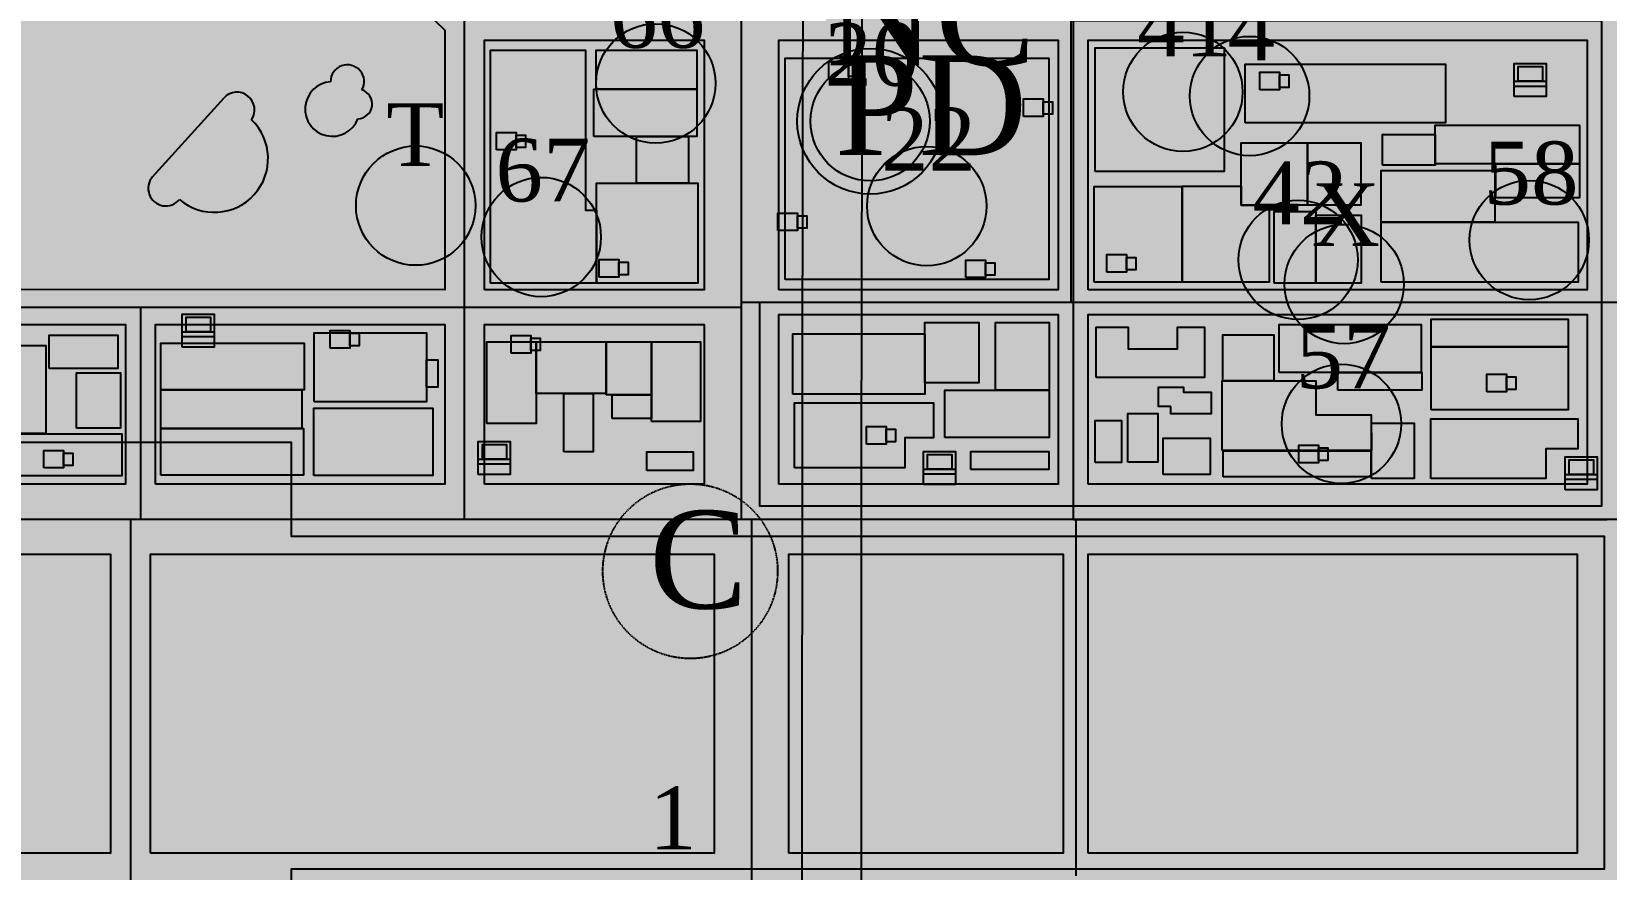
# Model space of a CAD drawing. Extents: x -15732 to 10897, y -24868 to 16165.
# Drawn here: x 903.5 to 1396.1, y 4798.2 to 5060.2 of the extents above; entities that cross this region are included whole.
import ezdxf
from ezdxf.enums import TextEntityAlignment as Align

# ---------------------------------------------------------------- set-up
doc = ezdxf.new("R2010")
doc.units = 0
doc.header["$MEASUREMENT"] = 0
doc.linetypes.add('DOTTED', pattern=[0.005, 0.0025, -0.0025])
for name, color, linetype in [('BLOCKS', 7, 'CONTINUOUS'), ('BLOCKS-OUTLINE', 7, 'CONTINUOUS'), ('BUILDINGS-OUTLINE', 7, 'CONTINUOUS'), ('BUS_RTE-CITY_CENTER', 7, 'CONTINUOUS'), ('BUS_RTE-CORP_PLAZA_CHARTER', 7, 'CONTINUOUS'), ('BUS_RTE-OLD_DOWNTOWN', 7, 'CONTINUOUS'), ('BUS_RTE-SOUTH_NIGHT_CITY_E', 7, 'CONTINUOUS'), ('CAMERAS', 7, 'CONTINUOUS'), ('DATATERMS', 7, 'CONTINUOUS'), ('DISTRICTS', 7, 'CONTINUOUS'), ('GANGS', 7, 'CONTINUOUS'), ('GANGS-TEXT', 7, 'CONTINUOUS'), ('HOTEL___LODGINGS', 7, 'CONTINUOUS'), ('MAP_BORDER', 7, 'CONTINUOUS'), ('NCART-B', 7, 'CONTINUOUS'), ('NCART-C', 7, 'CONTINUOUS'), ('NCART-STATIONS', 7, 'CONTINUOUS'), ('NCPD', 7, 'CONTINUOUS'), ('NCPD-TEXT', 7, 'CONTINUOUS'), ('PARKING___AV_FACILITIES', 7, 'CONTINUOUS'), ('PUBLIC_SERVICES', 7, 'CONTINUOUS'), ('RESTAURANTS', 7, 'CONTINUOUS'), ('SHOPS___SERVICES', 7, 'CONTINUOUS'), ('STREETS', 7, 'CONTINUOUS')]:
    doc.layers.add(name, color=color, linetype=linetype)
doc.styles.add('TIMES_NEW_ROMAN', font='')
doc.styles.get('TIMES_NEW_ROMAN').set_extended_font_data('Times_New_Roman')

msp = doc.modelspace()

# ---------------------------------------------------------------- linework, layer by layer
at = {"layer": 'BLOCKS', "color": 12, "linetype": 'CONTINUOUS'}
msp.add_lwpolyline([(895.71, 5193.13), (1032.74, 5060.62), (1032.74, 4979.5), (625.58, 4979.8), (625.58, 5341.42), (748.66, 5341.42)], dxfattribs=at)
msp.add_lwpolyline([(895.71, 5193.13), (1032.74, 5060.62), (1032.74, 4979.5), (625.58, 4979.8), (625.58, 5341.42), (748.66, 5341.42)], dxfattribs=at)
for points in [[(1045.22, 4979.5), (1045.22, 5057.5), (1113.86, 4979.5), (1113.86, 5057.5)], [(1137.26, 4979.5), (1137.26, 5057.5), (1224.62, 4979.5), (1224.62, 5057.5)], [(1233.98, 4979.5), (1233.98, 5057.5), (1389.98, 4979.5), (1389.98, 5057.5)], [(1137.26, 4918.66), (1137.26, 4971.7), (1224.62, 4918.66), (1224.62, 4971.7)], [(1233.98, 4918.66), (1233.98, 4971.7), (1389.98, 4918.66), (1389.98, 4971.7)], [(837.74, 4918.66), (837.74, 4968.58), (932.9, 4918.66), (932.9, 4968.58)], [(942.26, 4918.66), (942.26, 4968.58), (1032.74, 4918.66), (1032.74, 4968.58)], [(1045.22, 4918.66), (1045.22, 4968.58), (1113.86, 4918.66), (1113.86, 4968.58)], [(843.98, 4803.22), (843.98, 4896.82), (928.22, 4803.22), (928.22, 4896.82)], [(940.7, 4803.22), (940.7, 4896.82), (1116.98, 4803.22), (1116.98, 4896.82)], [(1140.38, 4803.22), (1140.38, 4896.82), (1226.18, 4803.22), (1226.18, 4896.82)], [(1233.98, 4803.22), (1233.98, 4896.82), (1386.86, 4803.22), (1386.86, 4896.82)]]:
    msp.add_solid(points, dxfattribs=at)
at = {"layer": 'BLOCKS-OUTLINE', "color": 250, "linetype": 'CONTINUOUS'}
for points in [[(1045.22, 4979.5), (1045.22, 5057.5), (1113.86, 5057.5), (1113.86, 4979.5)], [(1137.26, 4979.5), (1137.26, 5057.5), (1224.62, 5057.5), (1224.62, 4979.5)], [(1233.98, 4979.5), (1233.98, 5057.5), (1389.98, 5057.5), (1389.98, 4979.5)], [(1137.26, 4918.66), (1137.26, 4971.7), (1224.62, 4971.7), (1224.62, 4918.66)], [(1233.98, 4918.66), (1233.98, 4971.7), (1389.98, 4971.7), (1389.98, 4918.66)], [(837.74, 4918.66), (837.74, 4968.58), (932.9, 4968.58), (932.9, 4918.66)], [(942.26, 4918.66), (942.26, 4968.58), (1032.74, 4968.58), (1032.74, 4918.66)], [(1045.22, 4918.66), (1045.22, 4968.58), (1113.86, 4968.58), (1113.86, 4918.66)], [(843.98, 4803.22), (843.98, 4896.82), (928.22, 4896.82), (928.22, 4803.22)], [(940.7, 4803.22), (940.7, 4896.82), (1116.98, 4896.82), (1116.98, 4803.22)], [(1140.38, 4803.22), (1140.38, 4896.82), (1226.18, 4896.82), (1226.18, 4803.22)], [(1233.98, 4803.22), (1233.98, 4896.82), (1386.86, 4896.82), (1386.86, 4803.22)]]:
    msp.add_lwpolyline(points, close=True, dxfattribs=at)
at = {"layer": 'BUILDINGS-OUTLINE', "color": 7, "linetype": 'CONTINUOUS'}
msp.add_line((941.38, 5014.77), (963.73, 5039.49), dxfattribs=at)
at = {"layer": 'BUILDINGS-OUTLINE', "color": 250, "linetype": 'CONTINUOUS'}
for points in [[(1047.11, 4981.52), (1047.11, 5054.37), (1076.79, 5054.37), (1076.79, 5004.33), (1080.22, 5004.33), (1080.22, 4981.52)], [(1080.16, 5042.19), (1080.16, 5054.37), (1111.6, 5054.37), (1111.6, 5042.19)], [(1236.13, 5016.43), (1236.13, 5055.15), (1276.5, 5055.15), (1276.5, 5016.43)], [(1139.23, 4982.64), (1139.23, 5051.95), (1221.69, 5051.95), (1221.69, 4982.64)], [(1283.11, 5031.66), (1283.11, 5050.01), (1345.68, 5050.01), (1345.68, 5031.66)], [(1079.42, 5027.46), (1079.42, 5042.19), (1111.6, 5042.19), (1111.6, 5027.46)], [(1342.51, 5018.83), (1342.51, 5030.94), (1387.65, 5030.94), (1387.65, 5018.83)], [(1092.72, 5012.8), (1092.72, 5027.46), (1108.96, 5027.46), (1108.96, 5012.8)], [(1281.83, 5005.97), (1281.83, 5025.42), (1302.56, 5025.42), (1302.56, 5005.97)], [(1302.56, 5005.97), (1302.56, 5025.42), (1319.26, 5025.42), (1319.26, 5005.97)], [(1326, 5018.46), (1326, 5028.01), (1342.51, 5028.01), (1342.51, 5018.46)], [(1361.41, 5008.19), (1361.41, 5018.83), (1387.65, 5018.83), (1387.65, 5008.19)], [(1325.56, 5000.59), (1325.56, 5016.73), (1361.16, 5016.73), (1361.16, 5000.59)], [(1080.22, 4981.52), (1080.22, 5012.8), (1111.86, 5012.8), (1111.86, 4981.52)], [(1235.83, 4981.86), (1235.83, 5011.77), (1263.36, 5011.77), (1263.36, 4981.86)], [(1263.36, 4981.86), (1263.36, 5011.83), (1281.83, 5011.83), (1281.83, 5005.97), (1290.58, 5005.97), (1290.58, 4981.86)], [(1292.14, 4981.57), (1292.14, 5003.95), (1305.17, 5003.95), (1305.17, 4981.57)], [(1305.17, 4981.57), (1305.17, 5002.85), (1319.3, 5002.85), (1319.3, 4981.57)], [(1325.56, 4981.87), (1325.56, 5000.59), (1387.22, 5000.59), (1387.22, 4981.87)], [(1341.27, 4961.65), (1341.27, 4970.29), (1384.06, 4970.29), (1384.06, 4961.65)], [(909.09, 4954.81), (909.09, 4965.31), (930.56, 4965.31), (930.56, 4954.81)], [(991.94, 4944.43), (991.94, 4966), (1027.01, 4966), (1027.01, 4944.43)], [(1141.61, 4946.8), (1141.61, 4965.68), (1182.91, 4965.68), (1182.91, 4946.8)], [(1182.89, 4950.35), (1182.89, 4969.27), (1199.74, 4969.27), (1199.74, 4950.35)], [(1204.94, 4948.08), (1204.94, 4969.27), (1221.72, 4969.27), (1221.72, 4948.08)], [(1236.47, 4952.04), (1236.47, 4967.79), (1246.44, 4967.79), (1246.44, 4960.96), (1261.93, 4960.96), (1261.93, 4967.79), (1270.33, 4967.79), (1270.33, 4952.04)], [(1276.11, 4951.01), (1276.11, 4965.34), (1292.04, 4965.34), (1292.04, 4951.01)], [(1293.65, 4953.55), (1293.65, 4968.6), (1338.15, 4968.6), (1338.15, 4953.55)], [(893.58, 4934.53), (893.58, 4962.09), (908.01, 4962.09), (908.01, 4934.53)], [(943.95, 4948.14), (943.95, 4962.75), (988.85, 4962.75), (988.85, 4948.14)], [(1045.92, 4937.63), (1045.92, 4963.17), (1061.4, 4963.17), (1061.4, 4937.63)], [(1061.4, 4947.03), (1061.4, 4963.17), (1083.23, 4963.17), (1083.23, 4947.03)], [(1083.23, 4946.63), (1083.23, 4963.17), (1097.38, 4963.17), (1097.38, 4946.63)], [(1097.38, 4938.29), (1097.38, 4963.17), (1112.73, 4963.17), (1112.73, 4938.29)], [(1341.27, 4941.97), (1341.27, 4961.65), (1384.06, 4961.65), (1384.06, 4941.97)], [(1027.01, 4949.06), (1027.01, 4957.53), (1030.58, 4957.53), (1030.58, 4949.06)], [(917.56, 4936.2), (917.56, 4953.5), (931.39, 4953.5), (931.39, 4936.2)], [(1275.89, 4929.25), (1275.89, 4951.04), (1305.12, 4951.04), (1305.12, 4940.35), (1322.49, 4940.35), (1322.54, 4929.25)], [(1312.03, 4948.03), (1312.03, 4953.55), (1338.28, 4953.55), (1338.28, 4948.03)], [(943.95, 4936.11), (943.95, 4948.14), (988.09, 4948.14), (988.09, 4936.11)], [(1070, 4928.77), (1070, 4947.03), (1079.13, 4947.03), (1079.13, 4928.77)], [(1085.08, 4939.22), (1085.08, 4946.63), (1097.38, 4946.63), (1097.38, 4939.22)], [(1189.16, 4933.31), (1189.16, 4948.08), (1221.72, 4948.08), (1221.72, 4933.31)], [(1259.86, 4942.99), (1255.93, 4942.99), (1255.93, 4949.02), (1263.8, 4949.02), (1263.8, 4947.45), (1272.47, 4947.45), (1272.47, 4940.62), (1259.86, 4940.62)], [(991.81, 4921.41), (991.81, 4942.45), (1028.99, 4942.45), (1028.99, 4921.41)], [(1142.17, 4923.8), (1142.17, 4944.1), (1185.61, 4944.1), (1185.61, 4933.17), (1176.67, 4933.17), (1176.67, 4923.8)], [(1246.34, 4925.57), (1246.34, 4940.8), (1255.79, 4940.8), (1255.79, 4925.57)], [(943.95, 4921.5), (943.95, 4936.11), (988.54, 4936.11), (988.54, 4921.5)], [(1236.2, 4925.43), (1236.2, 4938.55), (1244.34, 4938.55), (1244.34, 4925.43)], [(1322.54, 4920.48), (1322.54, 4937.8), (1335.93, 4937.8), (1335.93, 4920.48)], [(1341.11, 4920.49), (1341.11, 4939.12), (1387.05, 4939.12), (1387.04, 4929.68), (1377.07, 4929.67), (1377.07, 4920.49)], [(895.61, 4921.29), (895.61, 4934.41), (931.75, 4934.41), (931.75, 4921.29)], [(1257.42, 4921.74), (1257.42, 4933.03), (1272.12, 4933.03), (1272.12, 4921.74)], [(1095.93, 4922.95), (1095.93, 4928.77), (1110.48, 4928.77), (1110.48, 4922.95)], [(1197.25, 4923.24), (1197.25, 4928.88), (1221.65, 4928.88), (1221.65, 4923.24)], [(1276.13, 4920.94), (1276.13, 4929.08), (1322.33, 4929.08), (1322.33, 4920.94)]]:
    msp.add_lwpolyline(points, close=True, dxfattribs=at)
at = {"layer": 'BUILDINGS-OUTLINE', "color": 7, "linetype": 'CONTINUOUS'}
for centre, radius, start, end in [((1002.31, 5044.58), 5.25, 330.1612, 180.5713), ((997.63, 5036.01), 8.54, 93.826, 338.9361), ((967.78, 5035.77), 5.5, 325.4074, 137.4131), ((1005.43, 5037.57), 4.63, 272.1714, 71.972), ((960.72, 5020.49), 16.79, 229.4826, 46.3984), ((945.55, 5011.19), 5.5, 139.3929, 320.826)]:
    msp.add_arc(centre, radius, start, end, dxfattribs=at)
at = {"layer": 'BUS_RTE-CITY_CENTER', "color": 232, "linetype": 'DOTTED'}
for p, q in [((1125.56, 4974.04), (1125.56, 5245.48)), ((470.36, 4974.04), (1125.56, 4974.04))]:
    msp.add_line(p, q, dxfattribs=at)
at = {"layer": 'BUS_RTE-CORP_PLAZA_CHARTER', "color": 202, "linetype": 'DOTTED'}
for q in [(1038.98, 5275.31), (1788.57, 4907.74)]:
    msp.add_line((1038.98, 4907.74), q, dxfattribs=at)
at = {"layer": 'BUS_RTE-OLD_DOWNTOWN', "color": 32, "linetype": 'DOTTED'}
for p, q in [((1125.56, 4907.74), (1125.56, 5362.42)), ((1125.56, 4907.74), (1128.68, 4907.74)), ((1128.68, 4907.74), (1128.68, 4796.2))]:
    msp.add_line(p, q, dxfattribs=at)
at = {"layer": 'BUS_RTE-SOUTH_NIGHT_CITY_E', "color": 114, "linetype": 'DOTTED'}
msp.add_line((399.38, 4907.74), (1397, 4907.74), dxfattribs=at)
at = {"layer": 'CAMERAS', "color": 12, "linetype": 'CONTINUOUS'}
for points in [[(1152.9, 5045.39), (1152.9, 5050.9), (1159.04, 5050.9), (1159.04, 5045.39)], [(1159.04, 5046.13), (1159.04, 5050.05), (1161.95, 5050.05), (1161.95, 5046.13)], [(1287.66, 5042.03), (1287.66, 5047.54), (1293.8, 5047.54), (1293.8, 5042.03)], [(1293.8, 5042.78), (1293.8, 5046.69), (1296.71, 5046.69), (1296.71, 5042.78)], [(1213.77, 5033.64), (1213.77, 5039.14), (1219.91, 5039.14), (1219.91, 5033.64)], [(1219.91, 5034.38), (1219.91, 5038.3), (1222.82, 5038.3), (1222.82, 5034.38)], [(1048.95, 5023.21), (1048.95, 5028.71), (1055.09, 5028.71), (1055.09, 5023.21)], [(1055.09, 5023.95), (1055.09, 5027.87), (1058, 5027.87), (1058, 5023.95)], [(1136.95, 4997.96), (1136.95, 5003.46), (1143.09, 5003.46), (1143.09, 4997.96)], [(1143.09, 4998.7), (1143.09, 5002.61), (1146, 5002.61), (1146, 4998.7)], [(1239.8, 4984.94), (1239.8, 4990.45), (1245.94, 4990.45), (1245.94, 4984.94)], [(1245.94, 4985.68), (1245.94, 4989.6), (1248.85, 4989.6), (1248.85, 4985.68)], [(1081.09, 4983.42), (1081.09, 4988.92), (1087.23, 4988.92), (1087.23, 4983.42)], [(1087.23, 4984.16), (1087.23, 4988.07), (1090.14, 4988.07), (1090.14, 4984.16)], [(1195.72, 4983.26), (1195.72, 4988.77), (1201.86, 4988.77), (1201.86, 4983.26)], [(1201.86, 4984), (1201.86, 4987.92), (1204.77, 4987.92), (1204.77, 4984)], [(996.91, 4961.22), (996.91, 4966.73), (1003.05, 4966.73), (1003.05, 4961.22)], [(1003.05, 4961.97), (1003.05, 4965.88), (1005.96, 4965.88), (1005.96, 4961.97)], [(1053.54, 4959.69), (1053.54, 4965.2), (1059.68, 4965.2), (1059.68, 4959.69)], [(1059.68, 4960.43), (1059.68, 4964.35), (1062.59, 4964.35), (1062.59, 4960.43)], [(1358.61, 4947.58), (1358.61, 4953.08), (1364.75, 4953.08), (1364.75, 4947.58)], [(1364.75, 4948.32), (1364.75, 4952.24), (1367.66, 4952.24), (1367.66, 4948.32)], [(1164.65, 4931.21), (1164.65, 4936.71), (1170.8, 4936.71), (1170.8, 4931.21)], [(1170.8, 4931.95), (1170.8, 4935.86), (1173.71, 4935.86), (1173.71, 4931.95)], [(1299.83, 4925.33), (1299.83, 4930.83), (1305.97, 4930.83), (1305.97, 4925.33)], [(907.38, 4923.73), (907.38, 4929.23), (913.52, 4929.23), (913.52, 4923.73)], [(913.52, 4924.47), (913.52, 4928.39), (916.43, 4928.39), (916.43, 4924.47)], [(1305.97, 4926.07), (1305.97, 4929.99), (1308.89, 4929.99), (1308.89, 4926.07)]]:
    msp.add_lwpolyline(points, close=True, dxfattribs=at)
at = {"layer": 'DATATERMS', "color": 82, "linetype": 'CONTINUOUS'}
for p, q in [((1367.19, 5044.67), (1377.14, 5044.67)), ((1367.19, 5043.19), (1377.14, 5043.19)), ((950.66, 4966.3), (960.62, 4966.3)), ((950.66, 4964.82), (960.62, 4964.82)), ((1043.26, 4926.5), (1053.21, 4926.5)), ((1043.26, 4925.03), (1053.21, 4925.03)), ((1182.47, 4923.35), (1192.43, 4923.35)), ((1182.47, 4921.87), (1192.43, 4921.87)), ((1383.14, 4921.67), (1393.09, 4921.67)), ((1383.14, 4920.19), (1393.09, 4920.19))]:
    msp.add_line(p, q, dxfattribs=at)
for points in [[(1367.19, 5039.87), (1367.19, 5050.19), (1377.14, 5050.19), (1377.14, 5039.87)], [(1368.48, 5044.67), (1368.48, 5049.27), (1376.04, 5049.27), (1376.04, 5044.67)], [(950.66, 4961.5), (950.66, 4971.82), (960.62, 4971.82), (960.62, 4961.5)], [(951.95, 4966.29), (951.95, 4970.9), (959.51, 4970.9), (959.51, 4966.29)], [(1043.26, 4921.71), (1043.26, 4932.03), (1053.21, 4932.03), (1053.21, 4921.71)], [(1044.55, 4926.5), (1044.55, 4931.11), (1052.1, 4931.11), (1052.1, 4926.5)], [(1182.47, 4918.55), (1182.47, 4928.87), (1192.43, 4928.87), (1192.43, 4918.55)], [(1183.76, 4923.34), (1183.76, 4927.95), (1191.32, 4927.95), (1191.32, 4923.34)], [(1383.14, 4916.87), (1383.14, 4927.19), (1393.09, 4927.19), (1393.09, 4916.87)], [(1384.43, 4921.66), (1384.43, 4926.27), (1391.99, 4926.27), (1391.99, 4921.66)]]:
    msp.add_lwpolyline(points, close=True, dxfattribs=at)
at = {"layer": 'DISTRICTS', "color": 21, "linetype": 'CONTINUOUS'}
for p in [(1229.3, 5245.48), (896.46, 4907.69)]:
    msp.add_line(p, (1229.3, 4907.65), dxfattribs=at)
at = {"layer": 'DISTRICTS', "color": 112, "linetype": 'CONTINUOUS'}
for p, q in [((1229.3, 5245.48), (1229.3, 4907.65)), ((1229.3, 4907.65), (1396.22, 4907.64))]:
    msp.add_line(p, q, dxfattribs=at)
at = {"layer": 'GANGS', "color": 112, "linetype": 'CONTINUOUS'}
msp.add_lwpolyline([(1131.18, 4975.47), (1131.18, 4911.91), (1394.64, 4911.91), (1394.64, 5063.63), (1228.56, 5063.63), (1228.56, 4975.47)], close=True, dxfattribs=at)
at = {"layer": 'GANGS', "color": 12, "linetype": 'CONTINUOUS'}
msp.add_lwpolyline([(399.38, 4931.79), (984.69, 4931.79), (984.69, 4902.4), (1395.32, 4902.4), (1395.32, 4798.27), (984.69, 4798.27), (984.69, 4773.08), (399.32, 4772.98)], close=True, dxfattribs=at)
at = {"layer": 'GANGS', "color": 21, "linetype": 'CONTINUOUS'}
msp.add_solid([(999.96, 4917.04), (999.96, 5059.53), (1048.14, 4917.04), (1048.14, 5059.53)], dxfattribs=at)
at = {"layer": 'GANGS-TEXT', "color": 7, "linetype": 'CONTINUOUS'}
for centre in [(1023.67, 5005.78), (1314.03, 4981.27)]:
    msp.add_circle(centre, 18.66, dxfattribs=at)
at = {"layer": 'HOTEL___LODGINGS', "color": 7, "linetype": 'CONTINUOUS'}
msp.add_circle((1284.46, 5040.07), 18.66, dxfattribs=at)
at = {"layer": 'MAP_BORDER', "color": 7, "linetype": 'CONTINUOUS'}
msp.add_solid([(374.42, 4052.86), (374.42, 5943.58), (1942.22, 4052.86), (1942.22, 5943.58)], dxfattribs=at)
at = {"layer": 'NCART-B', "color": 182, "linetype": 'CONTINUOUS'}
for p, q in [((1163.32, 5119.13), (1163.15, 5030.26)), ((1163.15, 5030.26), (1163.03, 4924.82)), ((1163.03, 4924.82), (1162.94, 4805.2)), ((1162.94, 4805.2), (1162.88, 4673.75))]:
    msp.add_line(p, q, dxfattribs=at)
at = {"layer": 'NCART-C', "color": 202, "linetype": 'CONTINUOUS'}
for p, q in [((1144.83, 5125.61), (1144.67, 5036.73)), ((1144.67, 5036.73), (1144.55, 4931.3)), ((1144.55, 4931.3), (1144.46, 4811.68)), ((1144.46, 4811.68), (1144.4, 4680.22))]:
    msp.add_line(p, q, dxfattribs=at)
at = {"layer": 'NCART-STATIONS', "color": 7, "linetype": 'DOTTED'}
msp.add_circle((1109.53, 4891.44), 27.32, dxfattribs=at)
at = {"layer": 'NCPD', "color": 184, "linetype": 'CONTINUOUS'}
msp.add_solid([(1137.26, 4979.5), (1137.26, 5057.5), (1224.62, 4979.5), (1224.62, 5057.5)], dxfattribs=at)
at = {"layer": 'PARKING___AV_FACILITIES', "color": 86, "linetype": 'CONTINUOUS'}
for radius in [22.8, 18.66]:
    msp.add_circle((1165.79, 5032.18), radius, dxfattribs=at)
at = {"layer": 'PUBLIC_SERVICES', "color": 7, "linetype": 'CONTINUOUS'}
msp.add_circle((1183.5, 5005.65), 18.66, dxfattribs=at)
at = {"layer": 'RESTAURANTS', "color": 7, "linetype": 'CONTINUOUS'}
for centre in [(1263.6, 5041.39), (1299.64, 4988.82)]:
    msp.add_circle(centre, 18.66, dxfattribs=at)
at = {"layer": 'SHOPS___SERVICES', "color": 7, "linetype": 'CONTINUOUS'}
for centre in [(1098.74, 5044.02), (1062.93, 4995.97), (1371.91, 4995.03), (1313.15, 4937.53)]:
    msp.add_circle(centre, 18.66, dxfattribs=at)
at = {"layer": 'STREETS', "color": 7, "linetype": 'CONTINUOUS'}
for p, q in [((1125.56, 4907.74), (1125.56, 5362.42)), ((1038.98, 4907.74), (1038.98, 5275.31)), ((1229.3, 5245.48), (1229.3, 4907.74)), ((1125.56, 4975.6), (1665.69, 4975.6)), ((393.3, 4974.04), (1125.56, 4974.04)), ((937.58, 4974.04), (937.58, 4907.74)), ((393.3, 4907.74), (1788.57, 4907.74)), ((934.46, 4907.74), (934.46, 4435.06)), ((1128.68, 4907.74), (1128.68, 4328.2)), ((1230.08, 4907.74), (1230.08, 4796.2))]:
    msp.add_line(p, q, dxfattribs=at)

# ---------------------------------------------------------------- texts
at = {"layer": 'GANGS-TEXT', "color": 7, "linetype": 'CONTINUOUS', "style": 'TIMES_NEW_ROMAN'}
for s, rotation, p in [('T', 359.9997, (1023.55, 5018.17)), ('X', 0.0005, (1314.52, 4993.15))]:
    msp.add_text(s, height=19.66, rotation=rotation, dxfattribs=at).set_placement(p, align=Align.CENTER)
msp.add_text('1', height=19.66, rotation=0.0006, dxfattribs=at).set_placement((1096.67, 4804.46))
at = {"layer": 'HOTEL___LODGINGS', "color": 7, "linetype": 'CONTINUOUS', "style": 'TIMES_NEW_ROMAN'}
msp.add_text('4', height=19.66, rotation=359.9999, dxfattribs=at).set_placement((1285, 5051.18), align=Align.CENTER)
at = {"layer": 'NCART-STATIONS', "color": 7, "linetype": 'DOTTED', "style": 'TIMES_NEW_ROMAN'}
msp.add_text('C', height=30.58, rotation=359.9997, dxfattribs=at).set_placement((1096.67, 4879.82))
at = {"layer": 'NCPD-TEXT', "color": 52, "linetype": 'CONTINUOUS', "style": 'TIMES_NEW_ROMAN'}
for s, p in [('NC', (1184.79, 5049.66)), ('PD', (1184.79, 5021.58))]:
    msp.add_text(s, height=31.2, rotation=360, dxfattribs=at).set_placement(p, align=Align.CENTER)
at = {"layer": 'PARKING___AV_FACILITIES', "color": 7, "linetype": 'CONTINUOUS', "style": 'TIMES_NEW_ROMAN'}
msp.add_text('20', height=19.659, rotation=0.0002, dxfattribs=at).set_placement((1166.34, 5043.3), align=Align.CENTER)
at = {"layer": 'PUBLIC_SERVICES', "color": 7, "linetype": 'CONTINUOUS', "style": 'TIMES_NEW_ROMAN'}
msp.add_text('22', height=19.659, rotation=359.9999, dxfattribs=at).set_placement((1184.04, 5016.76), align=Align.CENTER)
at = {"layer": 'RESTAURANTS', "color": 7, "linetype": 'CONTINUOUS', "style": 'TIMES_NEW_ROMAN'}
for s, rotation, p in [('41', 359.9987, (1264.15, 5052.51)), ('42', 0.0003, (1300.18, 4999.93))]:
    msp.add_text(s, height=19.659, rotation=rotation, dxfattribs=at).set_placement(p, align=Align.CENTER)
at = {"layer": 'SHOPS___SERVICES', "color": 7, "linetype": 'CONTINUOUS', "style": 'TIMES_NEW_ROMAN'}
for s, rotation, p in [('66', 359.9995, (1099.28, 5055.14)), ('67', 359.9998, (1063.47, 5007.08)), ('58', 359.9999, (1372.46, 5006.14)), ('57', 0.0005, (1313.69, 4948.65))]:
    msp.add_text(s, height=19.659, rotation=rotation, dxfattribs=at).set_placement(p, align=Align.CENTER)

doc.saveas('drawing.dxf')
